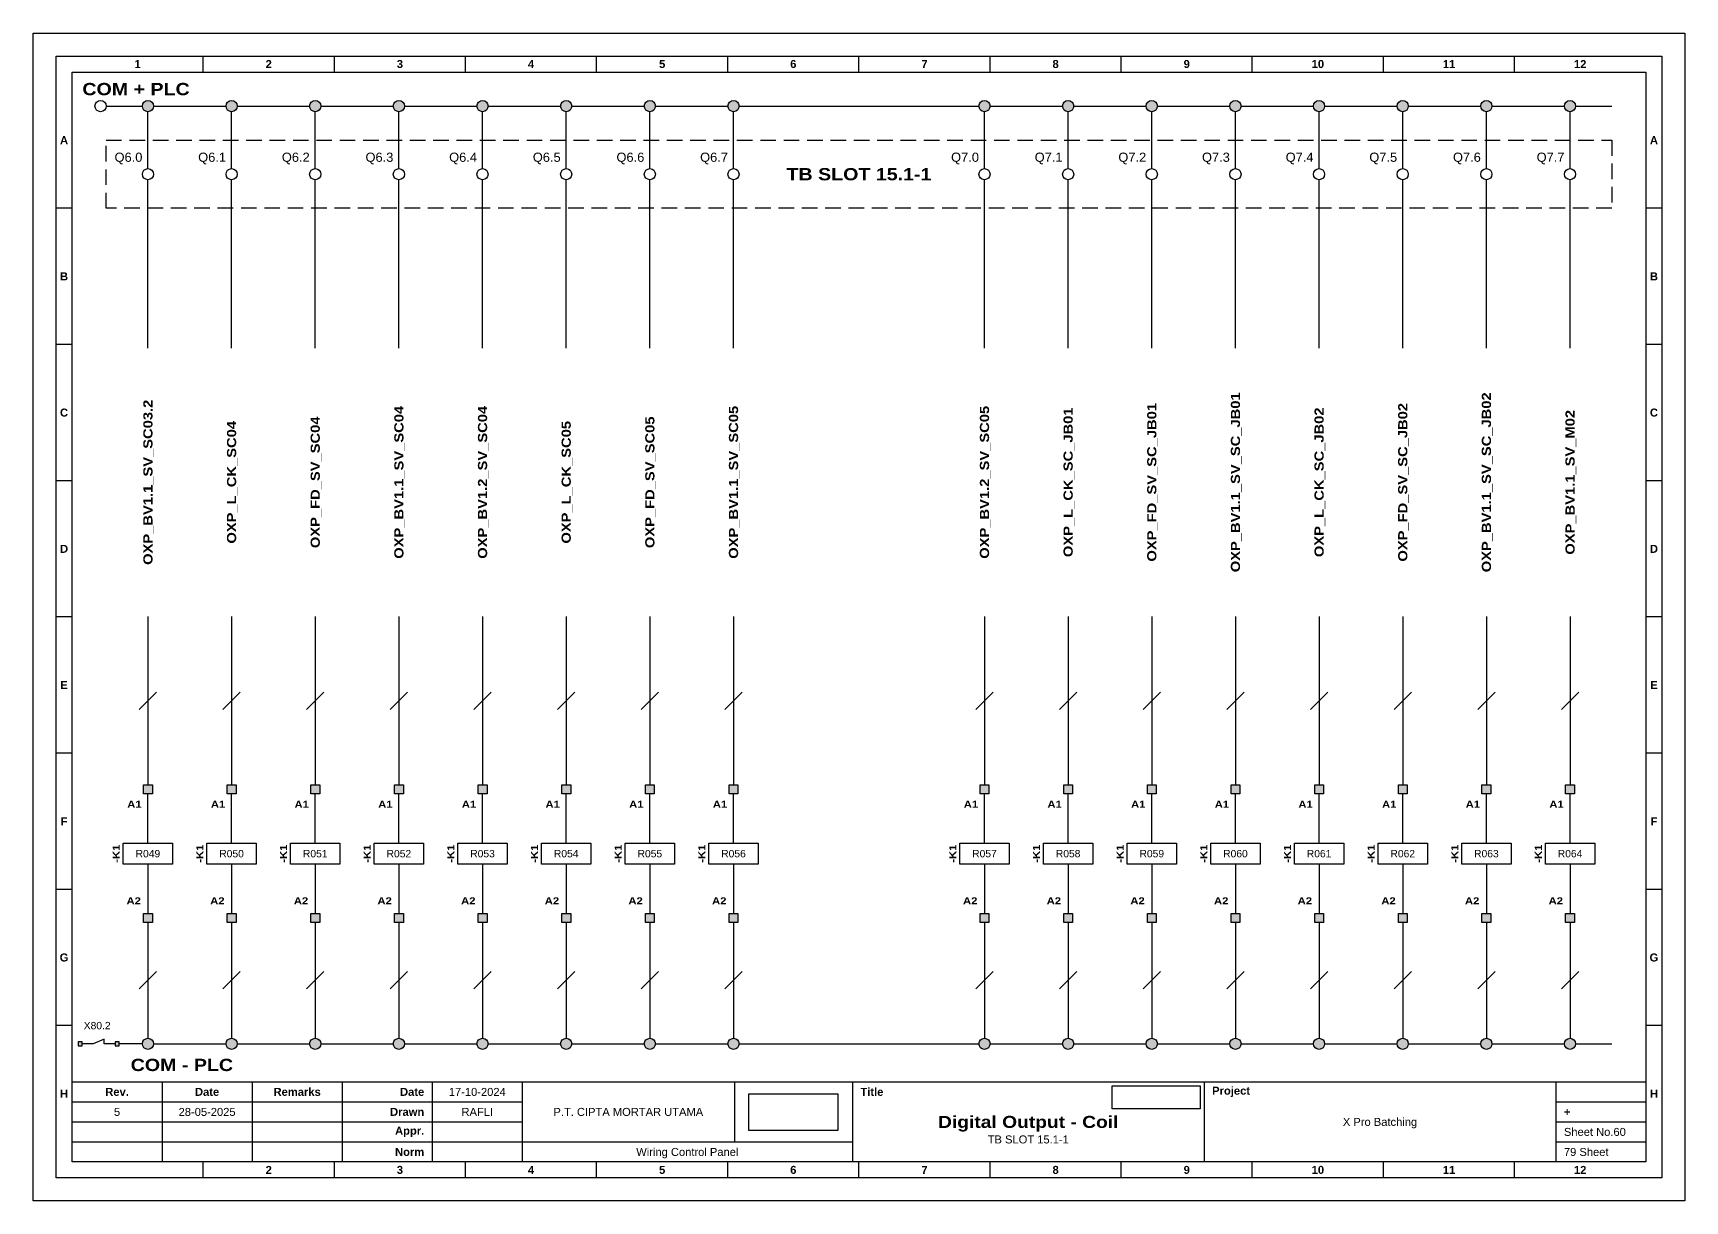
# Model space of a CAD drawing. Header units: millimetres. Extents: x 1018 to 2216, y 1079 to 1731.
# Drawn here: x 1017.6 to 1286.9, y 1310 to 1500.4 of the extents above; entities that cross this region are included whole.
import ezdxf
from ezdxf.enums import TextEntityAlignment as Align

# ---------------------------------------------------------------- set-up
doc = ezdxf.new("R2010")
doc.units = ezdxf.units.MM
doc.linetypes.add('HIDDEN', pattern=[9.525, 6.35, -3.175])
doc.styles.add('Bold', font='ariblk.ttf', dxfattribs={"height": 25.4})
doc.styles.get("Standard").update_dxf_attribs({"font": 'arial.ttf'})
picture_1 = doc.add_image_def('image1.png', size_in_pixel=(2048, 847))
picture_2 = doc.add_image_def('image2.png', size_in_pixel=(2092, 542))

# ---------------------------------------------------------------- blocks, each defined once
blk = doc.blocks.new('KOP MU PROJECT')
at = {"color": 6, "ltscale": 50}
for p, q in [((27.74, 184.05), (27.74, 186.66)), ((49.13, 184.05), (49.13, 186.66)), ((70.51, 184.05), (70.51, 186.66)), ((91.89, 184.05), (91.89, 186.66)), ((113.27, 184.05), (113.27, 186.66)), ((134.66, 184.05), (134.66, 186.66)), ((156.04, 184.05), (156.04, 186.66)), ((177.42, 184.05), (177.42, 186.66)), ((198.8, 184.05), (198.8, 186.66)), ((220.19, 184.05), (220.19, 186.66)), ((241.57, 184.05), (241.57, 186.66)), ((6.36, 161.84), (3.75, 161.84)), ((265.59, 161.84), (262.98, 161.84)), ((6.36, 139.63), (3.75, 139.63)), ((265.59, 139.63), (262.98, 139.63)), ((6.36, 117.42), (3.75, 117.42)), ((265.59, 117.42), (262.98, 117.42)), ((6.36, 95.22), (3.75, 95.22)), ((265.59, 95.22), (262.98, 95.22)), ((6.36, 73.01), (3.75, 73.01)), ((265.59, 73.01), (262.98, 73.01)), ((6.36, 50.8), (3.75, 50.8)), ((265.59, 50.8), (262.98, 50.8)), ((6.36, 28.59), (3.75, 28.59)), ((265.59, 28.59), (262.98, 28.59)), ((27.74, 3.75), (27.74, 6.36)), ((49.13, 3.75), (49.13, 6.36)), ((70.51, 3.75), (70.51, 6.36)), ((91.89, 3.75), (91.89, 6.36)), ((113.27, 3.75), (113.27, 6.36)), ((134.66, 3.75), (134.66, 6.36)), ((156.04, 3.75), (156.04, 6.36)), ((177.42, 3.75), (177.42, 6.36)), ((198.8, 3.75), (198.8, 6.36)), ((220.19, 3.75), (220.19, 6.36)), ((241.57, 3.75), (241.57, 6.36))]:
    blk.add_line(p, q, dxfattribs=at)
at = {"ltscale": 50}
for p, q in [((6.36, 19.41), (262.98, 19.41)), ((21.04, 19.41), (21.04, 6.36)), ((35.72, 19.41), (35.72, 6.36)), ((50.41, 19.41), (50.41, 6.36)), ((65.09, 19.41), (65.09, 6.36)), ((79.77, 19.41), (79.77, 6.36)), ((114.35, 19.41), (114.35, 9.62)), ((133.6, 19.41), (133.6, 6.36)), ((190.95, 19.41), (190.95, 6.36)), ((248.3, 19.41), (248.3, 6.36)), ((6.36, 16.15), (79.77, 16.15)), ((248.3, 16.15), (262.98, 16.15)), ((6.36, 12.89), (79.77, 12.89)), ((248.3, 12.89), (262.98, 12.89)), ((6.36, 9.62), (133.6, 9.62)), ((248.3, 9.62), (262.98, 9.62))]:
    blk.add_line(p, q, dxfattribs=at)
at = {"color": 1, "ltscale": 50}
blk.add_lwpolyline([(269.34, 0), (0, 0), (0, 190.41), (269.34, 190.41)], close=True, dxfattribs=at)
at = {"color": 6, "ltscale": 50}
for points in [[(265.59, 3.75), (3.75, 3.75), (3.75, 186.66), (265.59, 186.66)], [(262.98, 6.36), (6.36, 6.36), (6.36, 184.05), (262.98, 184.05)]]:
    blk.add_lwpolyline(points, close=True, dxfattribs=at)
at = {"ltscale": 50, "char_height": 1.305, "attachment_point": 4}
for s, width, heights, insert in [('\\pxqc;{\\fArial|b1|i0|c0|p34;1}', 21.3825, [2.51], (6.36, 185.36)), ('\\pxqc;{\\fArial|b1|i0|c0|p34;2}', 21.3825, [2.51], (27.74, 185.36)), ('\\pxqc;{\\fArial|b1|i0|c0|p34;3}', 21.3825, [2.51], (49.13, 185.36)), ('\\pxqc;{\\fArial|b1|i0|c0|p34;4}', 21.3825, [2.51], (70.51, 185.36)), ('\\pxqc;{\\fArial|b1|i0|c0|p34;5}', 21.3825, [2.51], (91.89, 185.36)), ('\\pxqc;{\\fArial|b1|i0|c0|p34;6}', 21.3825, [2.51], (113.27, 185.36)), ('\\pxqc;{\\fArial|b1|i0|c0|p34;7}', 21.3825, [2.51], (134.66, 185.36)), ('\\pxqc;{\\fArial|b1|i0|c0|p34;8}', 21.3825, [2.51], (156.04, 185.36)), ('\\pxqc;{\\fArial|b1|i0|c0|p34;9}', 21.3825, [2.51], (177.42, 185.36)), ('\\pxqc;{\\fArial|b1|i0|c0|p34;10}', 21.3825, [2.51], (198.8, 185.36)), ('\\pxqc;{\\fArial|b1|i0|c0|p34;11}', 21.3825, [2.51], (220.19, 185.36)), ('\\pxqc;{\\fArial|b1|i0|c0|p34;12}', 21.3825, [2.51], (241.57, 185.36)), ('\\pxqc;{\\fArial|b1|i0|c0|p34;A}', 2.61, [2.51], (3.75, 172.95)), ('\\pxqc;{\\fArial|b1|i0|c0|p34;A}', 2.61, [2.51], (262.98, 172.95)), ('\\pxqc;{\\fArial|b1|i0|c0|p34;B}', 2.61, [2.51], (3.75, 150.74)), ('\\pxqc;{\\fArial|b1|i0|c0|p34;B}', 2.61, [2.51], (262.98, 150.74)), ('\\pxqc;{\\fArial|b1|i0|c0|p34;C}', 2.61, [2.51], (3.75, 128.53)), ('\\pxqc;{\\fArial|b1|i0|c0|p34;C}', 2.61, [2.51], (262.98, 128.53)), ('\\pxqc;{\\fArial|b1|i0|c0|p34;D}', 2.61, [2.51], (3.75, 106.32)), ('\\pxqc;{\\fArial|b1|i0|c0|p34;D}', 2.61, [2.51], (262.98, 106.32)), ('\\pxqc;{\\fArial|b1|i0|c0|p34;E}', 2.61, [2.51], (3.75, 84.11)), ('\\pxqc;{\\fArial|b1|i0|c0|p34;E}', 2.61, [2.51], (262.98, 84.11)), ('\\pxqc;{\\fArial|b1|i0|c0|p34;F}', 2.61, [2.51], (3.75, 61.9)), ('\\pxqc;{\\fArial|b1|i0|c0|p34;F}', 2.61, [2.51], (262.98, 61.9)), ('\\pxqc;{\\fArial|b1|i0|c0|p34;G}', 2.61, [2.51], (3.75, 39.69)), ('\\pxqc;{\\fArial|b1|i0|c0|p34;G}', 2.61, [2.51], (262.98, 39.69)), ('\\pxqc;{\\fArial|b1|i0|c0|p34;H}', 2.61, [2.51], (3.75, 17.47)), ('\\pxqc;{\\fArial|b1|i0|c0|p34;Rev.}', 14.6811, [2.88], (6.36, 17.78)), ('\\pxqc;{\\fArial|b1|i0|c0|p34;Date}', 14.6811, [2.88], (21.04, 17.78)), ('\\pxqc;{\\fArial|b1|i0|c0|p34;Remarks}', 14.6811, [2.88], (35.72, 17.78)), ('\\pxqr;{\\fArial|b1|i0|c0|p34;Date}', 13.3761, [2.88], (50.41, 17.78)), ('\\pxql;{\\fArial|b1|i0|c0|p34;Title}', 50.2419, [2.88], (134.9, 17.78)), ('\\pxql;{\\fArial|b1|i0|c0|p34;Project}', 50.2419, [2.88], (192.25, 17.78)), ('\\pxqc;{\\fArial|b1|i0|c0|p34;H}', 2.61, [2.51], (262.98, 17.47)), ('\\pxqr;{\\fArial|b1|i0|c0|p34;Drawn}', 13.3761, [2.88], (50.41, 14.52)), ('\\pxql;{\\fArial|b1|i0|c0|p34;+}', 14.6811, [2.88], (249.61, 14.52)), ('\\pxqr;{\\fArial|b1|i0|c0|p34;Appr.}', 13.3761, [2.88], (50.41, 11.26)), ('\\pxqr;{\\fArial|b1|i0|c0|p34;Norm}', 13.3761, [2.88], (50.41, 7.99)), ('\\pxqc;{\\fArial|b1|i0|c0|p34;2}', 21.3825, [2.51], (27.74, 5.06)), ('\\pxqc;{\\fArial|b1|i0|c0|p34;3}', 21.3825, [2.51], (49.13, 5.06)), ('\\pxqc;{\\fArial|b1|i0|c0|p34;4}', 21.3825, [2.51], (70.51, 5.06)), ('\\pxqc;{\\fArial|b1|i0|c0|p34;5}', 21.3825, [2.51], (91.89, 5.06)), ('\\pxqc;{\\fArial|b1|i0|c0|p34;6}', 21.3825, [2.51], (113.27, 5.06)), ('\\pxqc;{\\fArial|b1|i0|c0|p34;7}', 21.3825, [2.51], (134.66, 5.06)), ('\\pxqc;{\\fArial|b1|i0|c0|p34;8}', 21.3825, [2.51], (156.04, 5.06)), ('\\pxqc;{\\fArial|b1|i0|c0|p34;9}', 21.3825, [2.51], (177.42, 5.06)), ('\\pxqc;{\\fArial|b1|i0|c0|p34;10}', 21.3825, [2.51], (198.8, 5.06)), ('\\pxqc;{\\fArial|b1|i0|c0|p34;11}', 21.3825, [2.51], (220.19, 5.06)), ('\\pxqc;{\\fArial|b1|i0|c0|p34;12}', 21.3825, [2.51], (241.57, 5.06))]:
    blk.add_mtext_dynamic_manual_height_columns(s, width=width, gutter_width=0.0326, heights=heights, dxfattribs=dict(at, insert=insert))
at = {"ltscale": 50}
for tag, p in [('DATECREATED', (72.43, 17.78)), ('REV', (13.7, 14.52)), ('REVDATE', (28.38, 14.52)), ('REMARKS', (43.06, 14.52)), ('DRAWN', (72.43, 14.52)), ('COMPANY', (97.06, 14.52)), ('PROJECT', (219.62, 12.89)), ('APPR', (72.43, 11.26)), ('NORM', (72.43, 7.99)), ('DRAWINGCATEGORY', (106.68, 7.99)), ('DESCRIPTION', (162.27, 10.03))]:
    blk.add_attdef(tag, text='', height=1.3, dxfattribs=at).set_placement(p, align=Align.MIDDLE_CENTER)
at = {"ltscale": 50, "style": 'Bold'}
blk.add_attdef('TITLE', text='', height=1.96, dxfattribs=at).set_placement((162.27, 12.89), align=Align.MIDDLE_CENTER)
at = {"ltscale": 50}
for tag, p in [('SHEETNUMBER', (249.61, 11.26)), ('TOTALSHEET', (249.61, 7.99))]:
    blk.add_attdef(tag, text='', height=1.3, dxfattribs=at).set_placement(p, align=Align.MIDDLE_LEFT)
image = blk.add_image(picture_1, insert=(116.72, 11.48), size_in_units=(14.5, 6), dxfattribs=at)
image.dxf.flags = 15
image = blk.add_image(picture_2, insert=(175.94, 15.04), size_in_units=(14.36, 3.72), dxfattribs=at)
image.dxf.flags = 15

msp = doc.modelspace()

# ---------------------------------------------------------------- hatches: boundary and pattern name
at = {"true_color": 0x105689}
h = msp.add_hatch(color=146, dxfattribs=at)
h.dxf.hatch_style = 1
h.paths.add_polyline_path([(1269.1, 1488.49, 1), (1267.28, 1488.49, 1)])
h.paths.add_polyline_path([(1253.64, 1488.49, 1), (1255.46, 1488.49, 1)])
h.paths.add_polyline_path([(1240, 1488.49, 1), (1241.82, 1488.49, 1)])
h.paths.add_polyline_path([(1228.18, 1488.49, 1), (1226.36, 1488.49, 1)])
h.paths.add_polyline_path([(1214.54, 1488.49, 1), (1212.72, 1488.49, 1)])
h.paths.add_polyline_path([(1200.9, 1488.49, 1), (1199.08, 1488.49, 1)])
h.paths.add_polyline_path([(1187.26, 1488.49, 1), (1185.44, 1488.49, 1)])
h.paths.add_polyline_path([(1173.62, 1488.49, 1), (1171.81, 1488.49, 1)])
h.paths.add_polyline_path([(1132.7, 1488.49, 1), (1130.89, 1488.49, 1)])
h.paths.add_polyline_path([(1119.06, 1488.49, 1), (1117.25, 1488.49, 1)])
h.paths.add_polyline_path([(1105.42, 1488.49, 1), (1103.61, 1488.49, 1)])
h.paths.add_polyline_path([(1091.78, 1488.49, 1), (1089.97, 1488.49, 1)])
h.paths.add_polyline_path([(1076.33, 1488.49, 1), (1078.14, 1488.49, 1)])
h.paths.add_polyline_path([(1064.5, 1488.49, 1), (1062.69, 1488.49, 1)])
h.paths.add_polyline_path([(1049.05, 1488.49, 1), (1050.86, 1488.49, 1)])
h.paths.add_polyline_path([(1037.22, 1488.49, 1), (1035.41, 1488.49, 1)])
h = msp.add_hatch(color=256)
h.dxf.hatch_style = 1
h.paths.add_polyline_path([(1037.04, 1376.39), (1037.04, 1377.84), (1035.59, 1377.84), (1035.59, 1376.39)])
h.paths.add_polyline_path([(1035.59, 1355.41), (1037.04, 1355.41), (1037.04, 1356.86), (1035.59, 1356.86)])
h = msp.add_hatch(color=256)
h.dxf.hatch_style = 1
h.paths.add_polyline_path([(1050.68, 1376.39), (1050.68, 1377.84), (1049.23, 1377.84), (1049.23, 1376.39)])
h.paths.add_polyline_path([(1049.23, 1355.41), (1050.68, 1355.41), (1050.68, 1356.86), (1049.23, 1356.86)])
h = msp.add_hatch(color=256)
h.dxf.hatch_style = 1
h.paths.add_polyline_path([(1064.32, 1376.39), (1064.32, 1377.84), (1062.87, 1377.84), (1062.87, 1376.39)])
h.paths.add_polyline_path([(1062.87, 1355.41), (1064.32, 1355.41), (1064.32, 1356.86), (1062.87, 1356.86)])
h = msp.add_hatch(color=256)
h.dxf.hatch_style = 1
h.paths.add_polyline_path([(1077.96, 1376.39), (1077.96, 1377.84), (1076.51, 1377.84), (1076.51, 1376.39)])
h.paths.add_polyline_path([(1076.51, 1355.41), (1077.96, 1355.41), (1077.96, 1356.86), (1076.51, 1356.86)])
h = msp.add_hatch(color=256)
h.dxf.hatch_style = 1
h.paths.add_polyline_path([(1091.6, 1376.39), (1091.6, 1377.84), (1090.15, 1377.84), (1090.15, 1376.39)])
h.paths.add_polyline_path([(1090.15, 1355.41), (1091.6, 1355.41), (1091.6, 1356.86), (1090.15, 1356.86)])
h = msp.add_hatch(color=256)
h.dxf.hatch_style = 1
h.paths.add_polyline_path([(1105.24, 1376.39), (1105.24, 1377.84), (1103.79, 1377.84), (1103.79, 1376.39)])
h.paths.add_polyline_path([(1103.79, 1355.41), (1105.24, 1355.41), (1105.24, 1356.86), (1103.79, 1356.86)])
h = msp.add_hatch(color=256)
h.dxf.hatch_style = 1
h.paths.add_polyline_path([(1118.88, 1376.39), (1118.88, 1377.84), (1117.43, 1377.84), (1117.43, 1376.39)])
h.paths.add_polyline_path([(1117.43, 1355.41), (1118.88, 1355.41), (1118.88, 1356.86), (1117.43, 1356.86)])
h = msp.add_hatch(color=256)
h.dxf.hatch_style = 1
h.paths.add_polyline_path([(1132.52, 1376.39), (1132.52, 1377.84), (1131.07, 1377.84), (1131.07, 1376.39)])
h.paths.add_polyline_path([(1131.07, 1355.41), (1132.52, 1355.41), (1132.52, 1356.86), (1131.07, 1356.86)])
h = msp.add_hatch(color=256)
h.dxf.hatch_style = 1
h.paths.add_polyline_path([(1173.44, 1376.39), (1173.44, 1377.84), (1171.99, 1377.84), (1171.99, 1376.39)])
h.paths.add_polyline_path([(1171.99, 1355.41), (1173.44, 1355.41), (1173.44, 1356.86), (1171.99, 1356.86)])
h = msp.add_hatch(color=256)
h.dxf.hatch_style = 1
h.paths.add_polyline_path([(1187.08, 1376.39), (1187.08, 1377.84), (1185.63, 1377.84), (1185.63, 1376.39)])
h.paths.add_polyline_path([(1185.63, 1355.41), (1187.08, 1355.41), (1187.08, 1356.86), (1185.63, 1356.86)])
h = msp.add_hatch(color=256)
h.dxf.hatch_style = 1
h.paths.add_polyline_path([(1200.72, 1376.39), (1200.72, 1377.84), (1199.27, 1377.84), (1199.27, 1376.39)])
h.paths.add_polyline_path([(1199.27, 1355.41), (1200.72, 1355.41), (1200.72, 1356.86), (1199.27, 1356.86)])
h = msp.add_hatch(color=256)
h.dxf.hatch_style = 1
h.paths.add_polyline_path([(1214.36, 1376.39), (1214.36, 1377.84), (1212.91, 1377.84), (1212.91, 1376.39)])
h.paths.add_polyline_path([(1212.91, 1355.41), (1214.36, 1355.41), (1214.36, 1356.86), (1212.91, 1356.86)])
h = msp.add_hatch(color=256)
h.dxf.hatch_style = 1
h.paths.add_polyline_path([(1228, 1376.39), (1228, 1377.84), (1226.55, 1377.84), (1226.55, 1376.39)])
h.paths.add_polyline_path([(1226.55, 1355.41), (1228, 1355.41), (1228, 1356.86), (1226.55, 1356.86)])
h = msp.add_hatch(color=256)
h.dxf.hatch_style = 1
h.paths.add_polyline_path([(1241.64, 1376.39), (1241.64, 1377.84), (1240.19, 1377.84), (1240.19, 1376.39)])
h.paths.add_polyline_path([(1240.19, 1355.41), (1241.64, 1355.41), (1241.64, 1356.86), (1240.19, 1356.86)])
h = msp.add_hatch(color=256)
h.dxf.hatch_style = 1
h.paths.add_polyline_path([(1255.28, 1376.39), (1255.28, 1377.84), (1253.82, 1377.84), (1253.82, 1376.39)])
h.paths.add_polyline_path([(1253.82, 1355.41), (1255.28, 1355.41), (1255.28, 1356.86), (1253.82, 1356.86)])
h = msp.add_hatch(color=256)
h.dxf.hatch_style = 1
h.paths.add_polyline_path([(1268.92, 1376.39), (1268.92, 1377.84), (1267.46, 1377.84), (1267.46, 1376.39)])
h.paths.add_polyline_path([(1267.46, 1355.41), (1268.92, 1355.41), (1268.92, 1356.86), (1267.46, 1356.86)])
h = msp.add_hatch(color=146, dxfattribs=at)
h.dxf.hatch_style = 1
h.paths.add_polyline_path([(1269.1, 1335.61, 1), (1267.28, 1335.61, 1)])
h.paths.add_polyline_path([(1253.64, 1335.61, 1), (1255.46, 1335.61, 1)])
h.paths.add_polyline_path([(1240, 1335.61, 1), (1241.82, 1335.61, 1)])
h.paths.add_polyline_path([(1228.18, 1335.61, 1), (1226.36, 1335.61, 1)])
h.paths.add_polyline_path([(1214.54, 1335.61, 1), (1212.72, 1335.61, 1)])
h.paths.add_polyline_path([(1200.9, 1335.61, 1), (1199.08, 1335.61, 1)])
h.paths.add_polyline_path([(1187.26, 1335.61, 1), (1185.44, 1335.61, 1)])
h.paths.add_polyline_path([(1173.62, 1335.61, 1), (1171.81, 1335.61, 1)])
h.paths.add_polyline_path([(1132.7, 1335.61, 1), (1130.89, 1335.61, 1)])
h.paths.add_polyline_path([(1119.06, 1335.61, 1), (1117.25, 1335.61, 1)])
h.paths.add_polyline_path([(1105.42, 1335.61, 1), (1103.61, 1335.61, 1)])
h.paths.add_polyline_path([(1091.78, 1335.61, 1), (1089.97, 1335.61, 1)])
h.paths.add_polyline_path([(1076.33, 1335.61, 1), (1078.14, 1335.61, 1)])
h.paths.add_polyline_path([(1064.5, 1335.61, 1), (1062.69, 1335.61, 1)])
h.paths.add_polyline_path([(1049.05, 1335.61, 1), (1050.86, 1335.61, 1)])
h.paths.add_polyline_path([(1037.22, 1335.61, 1), (1035.41, 1335.61, 1)])
h = msp.add_hatch(color=256)
h.dxf.hatch_style = 1
h.paths.add_polyline_path([(1031.61, 1335.93), (1030.97, 1335.93), (1030.97, 1335.29), (1031.61, 1335.29)])
h.paths.add_polyline_path([(1024.94, 1335.93), (1024.94, 1335.29), (1025.58, 1335.29), (1025.58, 1335.93)])

# ---------------------------------------------------------------- linework, layer by layer
at = {"color": 146, "true_color": 0x105689}
for p, q in [((1029.49, 1488.49), (1035.41, 1488.49)), ((1036.31, 1478.29), (1036.31, 1487.58)), ((1037.22, 1488.49), (1049.05, 1488.49)), ((1049.95, 1478.29), (1049.95, 1487.58)), ((1050.86, 1488.49), (1062.69, 1488.49)), ((1063.59, 1478.29), (1063.59, 1487.58)), ((1064.5, 1488.49), (1076.33, 1488.49)), ((1077.23, 1478.29), (1077.23, 1487.58)), ((1078.14, 1488.49), (1089.97, 1488.49)), ((1090.87, 1478.29), (1090.87, 1487.58)), ((1091.78, 1488.49), (1103.61, 1488.49)), ((1104.51, 1478.29), (1104.51, 1487.58)), ((1105.42, 1488.49), (1117.25, 1488.49)), ((1118.15, 1478.29), (1118.15, 1487.58)), ((1119.06, 1488.49), (1130.89, 1488.49)), ((1131.79, 1478.29), (1131.79, 1487.58)), ((1132.7, 1488.49), (1171.81, 1488.49)), ((1172.71, 1478.29), (1172.71, 1487.58)), ((1173.62, 1488.49), (1185.44, 1488.49)), ((1186.35, 1478.29), (1186.35, 1487.58)), ((1187.26, 1488.49), (1199.08, 1488.49)), ((1199.99, 1478.29), (1199.99, 1487.58)), ((1200.9, 1488.49), (1212.72, 1488.49)), ((1213.63, 1478.29), (1213.63, 1487.58)), ((1214.54, 1488.49), (1226.36, 1488.49)), ((1227.27, 1478.29), (1227.27, 1487.58)), ((1228.18, 1488.49), (1240, 1488.49)), ((1240.91, 1478.29), (1240.91, 1487.58)), ((1241.82, 1488.49), (1253.64, 1488.49)), ((1254.55, 1478.29), (1254.55, 1487.58)), ((1255.46, 1488.49), (1267.28, 1488.49)), ((1268.19, 1478.29), (1268.19, 1487.58)), ((1269.1, 1488.49), (1275.01, 1488.49)), ((1036.31, 1449.04), (1036.31, 1476.48)), ((1049.95, 1449.04), (1049.95, 1476.48)), ((1063.59, 1449.04), (1063.59, 1476.48)), ((1077.23, 1449.04), (1077.23, 1476.48)), ((1090.87, 1449.04), (1090.87, 1476.48)), ((1104.51, 1449.04), (1104.51, 1476.48)), ((1118.15, 1449.04), (1118.15, 1476.48)), ((1131.79, 1449.04), (1131.79, 1476.48)), ((1172.71, 1449.04), (1172.71, 1476.48)), ((1186.35, 1449.04), (1186.35, 1476.48)), ((1199.99, 1449.04), (1199.99, 1476.48)), ((1213.63, 1449.04), (1213.63, 1476.48)), ((1227.27, 1449.04), (1227.27, 1476.48)), ((1240.91, 1449.04), (1240.91, 1476.48)), ((1254.55, 1449.04), (1254.55, 1476.48)), ((1268.19, 1449.04), (1268.19, 1476.48)), ((1036.31, 1405.27), (1036.31, 1377.84)), ((1049.95, 1405.27), (1049.95, 1377.84)), ((1063.59, 1405.27), (1063.59, 1377.84)), ((1077.23, 1405.27), (1077.23, 1377.84)), ((1090.87, 1405.27), (1090.87, 1377.84)), ((1104.51, 1405.27), (1104.51, 1377.84)), ((1118.15, 1405.27), (1118.15, 1377.84)), ((1131.79, 1405.27), (1131.79, 1377.84)), ((1172.71, 1405.27), (1172.71, 1377.84)), ((1186.35, 1405.27), (1186.35, 1377.84)), ((1199.99, 1405.27), (1199.99, 1377.84)), ((1213.63, 1405.27), (1213.63, 1377.84)), ((1227.27, 1405.27), (1227.27, 1377.84)), ((1240.91, 1405.27), (1240.91, 1377.84)), ((1254.55, 1405.27), (1254.55, 1377.84)), ((1268.19, 1405.27), (1268.19, 1377.84)), ((1034.9, 1390.14), (1037.73, 1392.97)), ((1048.54, 1390.14), (1051.37, 1392.97)), ((1062.18, 1390.14), (1065.01, 1392.97)), ((1075.82, 1390.14), (1078.65, 1392.97)), ((1089.46, 1390.14), (1092.29, 1392.97)), ((1103.1, 1390.14), (1105.93, 1392.97)), ((1116.74, 1390.14), (1119.57, 1392.97)), ((1130.38, 1390.14), (1133.21, 1392.97)), ((1171.3, 1390.14), (1174.13, 1392.97)), ((1184.94, 1390.14), (1187.77, 1392.97)), ((1198.58, 1390.14), (1201.41, 1392.97)), ((1212.22, 1390.14), (1215.05, 1392.97)), ((1225.86, 1390.14), (1228.68, 1392.97)), ((1239.5, 1390.14), (1242.32, 1392.97)), ((1253.14, 1390.14), (1255.96, 1392.97)), ((1266.78, 1390.14), (1269.6, 1392.97)), ((1036.31, 1355.41), (1036.31, 1336.51)), ((1049.95, 1355.41), (1049.95, 1336.51)), ((1063.59, 1355.41), (1063.59, 1336.51)), ((1077.23, 1355.41), (1077.23, 1336.51)), ((1090.87, 1355.41), (1090.87, 1336.51)), ((1104.51, 1355.41), (1104.51, 1336.51)), ((1118.15, 1355.41), (1118.15, 1336.51)), ((1131.79, 1355.41), (1131.79, 1336.51)), ((1172.71, 1355.41), (1172.71, 1336.51)), ((1186.35, 1355.41), (1186.35, 1336.51)), ((1199.99, 1355.41), (1199.99, 1336.51)), ((1213.63, 1355.41), (1213.63, 1336.51)), ((1227.27, 1355.41), (1227.27, 1336.51)), ((1240.91, 1355.41), (1240.91, 1336.51)), ((1254.55, 1355.41), (1254.55, 1336.51)), ((1268.19, 1355.41), (1268.19, 1336.51)), ((1034.9, 1344.55), (1037.73, 1347.38)), ((1048.54, 1344.55), (1051.37, 1347.38)), ((1062.18, 1344.55), (1065.01, 1347.38)), ((1075.82, 1344.55), (1078.65, 1347.38)), ((1089.46, 1344.55), (1092.29, 1347.38)), ((1103.1, 1344.55), (1105.93, 1347.38)), ((1116.74, 1344.55), (1119.57, 1347.38)), ((1130.38, 1344.55), (1133.21, 1347.38)), ((1171.3, 1344.55), (1174.13, 1347.38)), ((1184.94, 1344.55), (1187.77, 1347.38)), ((1198.58, 1344.55), (1201.41, 1347.38)), ((1212.22, 1344.55), (1215.05, 1347.38)), ((1225.86, 1344.55), (1228.68, 1347.38)), ((1239.5, 1344.55), (1242.32, 1347.38)), ((1253.14, 1344.55), (1255.96, 1347.38)), ((1266.78, 1344.55), (1269.6, 1347.38)), ((1035.41, 1335.61), (1031.61, 1335.61)), ((1037.22, 1335.61), (1049.05, 1335.61)), ((1050.86, 1335.61), (1062.69, 1335.61)), ((1064.5, 1335.61), (1076.33, 1335.61)), ((1078.14, 1335.61), (1089.97, 1335.61)), ((1091.78, 1335.61), (1103.61, 1335.61)), ((1105.42, 1335.61), (1117.25, 1335.61)), ((1119.06, 1335.61), (1130.89, 1335.61)), ((1132.7, 1335.61), (1171.81, 1335.61)), ((1173.62, 1335.61), (1185.44, 1335.61)), ((1187.26, 1335.61), (1199.08, 1335.61)), ((1200.9, 1335.61), (1212.72, 1335.61)), ((1214.54, 1335.61), (1226.36, 1335.61)), ((1228.18, 1335.61), (1240, 1335.61)), ((1241.82, 1335.61), (1253.64, 1335.61)), ((1255.46, 1335.61), (1267.28, 1335.61)), ((1269.1, 1335.61), (1275.01, 1335.61))]:
    msp.add_line(p, q, dxfattribs=at)
at = {"ltscale": 50}
for p, q in [((1036.31, 1368.35), (1036.31, 1376.39)), ((1049.95, 1368.35), (1049.95, 1376.39)), ((1063.59, 1368.35), (1063.59, 1376.39)), ((1077.23, 1368.35), (1077.23, 1376.39)), ((1090.87, 1368.35), (1090.87, 1376.39)), ((1104.51, 1368.35), (1104.51, 1376.39)), ((1118.15, 1368.35), (1118.15, 1376.39)), ((1131.79, 1368.35), (1131.79, 1376.39)), ((1172.71, 1368.35), (1172.71, 1376.39)), ((1186.35, 1368.35), (1186.35, 1376.39)), ((1199.99, 1368.35), (1199.99, 1376.39)), ((1213.63, 1368.35), (1213.63, 1376.39)), ((1227.27, 1368.35), (1227.27, 1376.39)), ((1240.91, 1368.35), (1240.91, 1376.39)), ((1254.55, 1368.35), (1254.55, 1376.39)), ((1268.19, 1368.35), (1268.19, 1376.39)), ((1036.31, 1364.9), (1036.31, 1356.86)), ((1049.95, 1364.9), (1049.95, 1356.86)), ((1063.59, 1364.9), (1063.59, 1356.86)), ((1077.23, 1364.9), (1077.23, 1356.86)), ((1090.87, 1364.9), (1090.87, 1356.86)), ((1104.51, 1364.9), (1104.51, 1356.86)), ((1118.15, 1364.9), (1118.15, 1356.86)), ((1131.79, 1364.9), (1131.79, 1356.86)), ((1172.71, 1364.9), (1172.71, 1356.86)), ((1186.35, 1364.9), (1186.35, 1356.86)), ((1199.99, 1364.9), (1199.99, 1356.86)), ((1213.63, 1364.9), (1213.63, 1356.86)), ((1227.27, 1364.9), (1227.27, 1356.86)), ((1240.91, 1364.9), (1240.91, 1356.86)), ((1254.55, 1364.9), (1254.55, 1356.86)), ((1268.19, 1364.9), (1268.19, 1356.86)), ((1029.17, 1336.35), (1027.38, 1335.61)), ((1027.38, 1335.61), (1025.58, 1335.61)), ((1030.97, 1335.61), (1029.17, 1335.61))]:
    msp.add_line(p, q, dxfattribs=at)
msp.add_line((1029.17, 1335.61), (1029.17, 1336.35))
at = {"linetype": 'HIDDEN', "ltscale": 0.4}
msp.add_lwpolyline([(1029.49, 1482.94), (1275.01, 1482.94), (1275.01, 1471.83), (1029.49, 1471.83)], close=True, dxfattribs=at)
for points in [[(1035.59, 1377.84), (1037.04, 1377.84), (1037.04, 1376.39), (1035.59, 1376.39)], [(1049.23, 1377.84), (1050.68, 1377.84), (1050.68, 1376.39), (1049.23, 1376.39)], [(1062.87, 1377.84), (1064.32, 1377.84), (1064.32, 1376.39), (1062.87, 1376.39)], [(1076.51, 1377.84), (1077.96, 1377.84), (1077.96, 1376.39), (1076.51, 1376.39)], [(1090.15, 1377.84), (1091.6, 1377.84), (1091.6, 1376.39), (1090.15, 1376.39)], [(1103.79, 1377.84), (1105.24, 1377.84), (1105.24, 1376.39), (1103.79, 1376.39)], [(1117.43, 1377.84), (1118.88, 1377.84), (1118.88, 1376.39), (1117.43, 1376.39)], [(1131.07, 1377.84), (1132.52, 1377.84), (1132.52, 1376.39), (1131.07, 1376.39)], [(1171.99, 1377.84), (1173.44, 1377.84), (1173.44, 1376.39), (1171.99, 1376.39)], [(1185.63, 1377.84), (1187.08, 1377.84), (1187.08, 1376.39), (1185.63, 1376.39)], [(1199.27, 1377.84), (1200.72, 1377.84), (1200.72, 1376.39), (1199.27, 1376.39)], [(1212.91, 1377.84), (1214.36, 1377.84), (1214.36, 1376.39), (1212.91, 1376.39)], [(1226.55, 1377.84), (1228, 1377.84), (1228, 1376.39), (1226.55, 1376.39)], [(1240.19, 1377.84), (1241.64, 1377.84), (1241.64, 1376.39), (1240.19, 1376.39)], [(1253.82, 1377.84), (1255.28, 1377.84), (1255.28, 1376.39), (1253.82, 1376.39)], [(1267.46, 1377.84), (1268.92, 1377.84), (1268.92, 1376.39), (1267.46, 1376.39)], [(1035.59, 1356.86), (1037.04, 1356.86), (1037.04, 1355.41), (1035.59, 1355.41)], [(1049.23, 1356.86), (1050.68, 1356.86), (1050.68, 1355.41), (1049.23, 1355.41)], [(1062.87, 1356.86), (1064.32, 1356.86), (1064.32, 1355.41), (1062.87, 1355.41)], [(1076.51, 1356.86), (1077.96, 1356.86), (1077.96, 1355.41), (1076.51, 1355.41)], [(1090.15, 1356.86), (1091.6, 1356.86), (1091.6, 1355.41), (1090.15, 1355.41)], [(1103.79, 1356.86), (1105.24, 1356.86), (1105.24, 1355.41), (1103.79, 1355.41)], [(1117.43, 1356.86), (1118.88, 1356.86), (1118.88, 1355.41), (1117.43, 1355.41)], [(1131.07, 1356.86), (1132.52, 1356.86), (1132.52, 1355.41), (1131.07, 1355.41)], [(1171.99, 1356.86), (1173.44, 1356.86), (1173.44, 1355.41), (1171.99, 1355.41)], [(1185.63, 1356.86), (1187.08, 1356.86), (1187.08, 1355.41), (1185.63, 1355.41)], [(1199.27, 1356.86), (1200.72, 1356.86), (1200.72, 1355.41), (1199.27, 1355.41)], [(1212.91, 1356.86), (1214.36, 1356.86), (1214.36, 1355.41), (1212.91, 1355.41)], [(1226.55, 1356.86), (1228, 1356.86), (1228, 1355.41), (1226.55, 1355.41)], [(1240.19, 1356.86), (1241.64, 1356.86), (1241.64, 1355.41), (1240.19, 1355.41)], [(1253.82, 1356.86), (1255.28, 1356.86), (1255.28, 1355.41), (1253.82, 1355.41)], [(1267.46, 1356.86), (1268.92, 1356.86), (1268.92, 1355.41), (1267.46, 1355.41)]]:
    msp.add_lwpolyline(points, close=True)
at = {"ltscale": 50}
for points in [[(1032.29, 1368.35), (1040.33, 1368.35), (1040.33, 1364.9), (1032.29, 1364.9)], [(1045.93, 1368.35), (1053.97, 1368.35), (1053.97, 1364.9), (1045.93, 1364.9)], [(1059.57, 1368.35), (1067.61, 1368.35), (1067.61, 1364.9), (1059.57, 1364.9)], [(1073.21, 1368.35), (1081.25, 1368.35), (1081.25, 1364.9), (1073.21, 1364.9)], [(1086.85, 1368.35), (1094.89, 1368.35), (1094.89, 1364.9), (1086.85, 1364.9)], [(1100.49, 1368.35), (1108.53, 1368.35), (1108.53, 1364.9), (1100.49, 1364.9)], [(1114.13, 1368.35), (1122.17, 1368.35), (1122.17, 1364.9), (1114.13, 1364.9)], [(1127.77, 1368.35), (1135.81, 1368.35), (1135.81, 1364.9), (1127.77, 1364.9)], [(1168.69, 1368.35), (1176.73, 1368.35), (1176.73, 1364.9), (1168.69, 1364.9)], [(1182.33, 1368.35), (1190.37, 1368.35), (1190.37, 1364.9), (1182.33, 1364.9)], [(1195.97, 1368.35), (1204.01, 1368.35), (1204.01, 1364.9), (1195.97, 1364.9)], [(1209.61, 1368.35), (1217.65, 1368.35), (1217.65, 1364.9), (1209.61, 1364.9)], [(1223.25, 1368.35), (1231.29, 1368.35), (1231.29, 1364.9), (1223.25, 1364.9)], [(1236.89, 1368.35), (1244.93, 1368.35), (1244.93, 1364.9), (1236.89, 1364.9)], [(1250.53, 1368.35), (1258.57, 1368.35), (1258.57, 1364.9), (1250.53, 1364.9)], [(1264.17, 1368.35), (1272.21, 1368.35), (1272.21, 1364.9), (1264.17, 1364.9)]]:
    msp.add_lwpolyline(points, close=True, dxfattribs=at)
at = {"ltscale": 500}
for points in [[(1024.94, 1335.93), (1024.94, 1335.29), (1025.58, 1335.29), (1025.58, 1335.93)], [(1030.97, 1335.93), (1030.97, 1335.29), (1031.61, 1335.29), (1031.61, 1335.93)]]:
    msp.add_lwpolyline(points, close=True, dxfattribs=at)
at = {"color": 146, "ltscale": 500, "true_color": 0x105689}
for centre in [(1028.59, 1488.49), (1036.31, 1488.49), (1049.95, 1488.49), (1063.59, 1488.49), (1077.23, 1488.49), (1090.87, 1488.49), (1104.51, 1488.49), (1118.15, 1488.49), (1131.79, 1488.49), (1172.71, 1488.49), (1186.35, 1488.49), (1199.99, 1488.49), (1213.63, 1488.49), (1227.27, 1488.49), (1240.91, 1488.49), (1254.55, 1488.49), (1268.19, 1488.49), (1036.31, 1477.39), (1049.95, 1477.39), (1063.59, 1477.39), (1077.23, 1477.39), (1090.87, 1477.39), (1104.51, 1477.39), (1118.15, 1477.39), (1131.79, 1477.39), (1172.71, 1477.39), (1186.35, 1477.39), (1199.99, 1477.39), (1213.63, 1477.39), (1227.27, 1477.39), (1240.91, 1477.39), (1254.55, 1477.39), (1268.19, 1477.39), (1036.31, 1335.61), (1049.95, 1335.61), (1063.59, 1335.61), (1077.23, 1335.61), (1090.87, 1335.61), (1104.51, 1335.61), (1118.15, 1335.61), (1131.79, 1335.61), (1172.71, 1335.61), (1186.35, 1335.61), (1199.99, 1335.61), (1213.63, 1335.61), (1227.27, 1335.61), (1240.91, 1335.61), (1254.55, 1335.61), (1268.19, 1335.61)]:
    msp.add_circle(centre, 0.907, dxfattribs=at)

# ---------------------------------------------------------------- block references
msp.add_blockref('KOP MU PROJECT', (1017.58, 1309.99)).add_auto_attribs({'DESCRIPTION': 'TB SLOT 15.1-1', 'TITLE': 'Digital Output - Coil', 'PROJECT': 'X Pro Batching', 'COMPANY': 'P.T. CIPTA MORTAR UTAMA', 'DRAWINGCATEGORY': 'Wiring Control Panel', 'DRAWN': 'RAFLI', 'DATECREATED': '17-10-2024', 'REVDATE': '28-05-2025', 'REV': '5', 'SHEETNUMBER': 'Sheet No.60', 'TOTALSHEET': '79 Sheet'})

# ---------------------------------------------------------------- texts
at = {"ltscale": 500, "style": 'Bold'}
for s, p in [('COM + PLC', (1025.62, 1491.27)), ('COM - PLC', (1033.5, 1332.17))]:
    msp.add_text(s, height=2, dxfattribs=at).set_placement(p, align=Align.MIDDLE_LEFT)
at = {"ltscale": 500}
for s, p in [('Q6.0', (1035.41, 1480.16)), ('Q6.1', (1049.05, 1480.16)), ('Q6.2', (1062.69, 1480.16)), ('Q6.3', (1076.33, 1480.16)), ('Q6.4', (1089.97, 1480.16)), ('Q6.5', (1103.61, 1480.16)), ('Q6.6', (1117.25, 1480.16)), ('Q6.7', (1130.89, 1480.16)), ('Q7.0', (1171.81, 1480.16)), ('Q7.1', (1185.44, 1480.16)), ('Q7.2', (1199.08, 1480.16)), ('Q7.3', (1212.72, 1480.16)), ('Q7.4', (1226.36, 1480.16)), ('Q7.5', (1240, 1480.16)), ('Q7.6', (1253.64, 1480.16)), ('Q7.7', (1267.28, 1480.16))]:
    msp.add_text(s, height=1.5, dxfattribs=at).set_placement(p, align=Align.MIDDLE_RIGHT)
at = {"ltscale": 500, "style": 'Bold'}
msp.add_text('TB SLOT 15.1-1', height=2, dxfattribs=at).set_placement((1152.25, 1477.39), align=Align.MIDDLE_CENTER)
for s, height, p in [('OXP_BV1.1_SV_SC_JB01', 1.5, (1213.63, 1427.16)), ('OXP_BV1.1_SV_SC_JB02', 1.5, (1254.55, 1427.16)), ('OXP_BV1.1_SV_SC03.2', 1.5, (1036.31, 1427.16)), ('OXP_BV1.1_SV_SC04', 1.5, (1077.23, 1427.16)), ('OXP_BV1.2_SV_SC04', 1.5, (1090.87, 1427.16)), ('OXP_BV1.1_SV_SC05', 1.5, (1131.79, 1427.16)), ('OXP_BV1.2_SV_SC05', 1.5, (1172.71, 1427.16)), ('OXP_L_CK_SC_JB01', 1.5, (1186.35, 1427.16)), ('OXP_FD_SV_SC_JB01', 1.5, (1199.99, 1427.16)), ('OXP_L_CK_SC_JB02', 1.5, (1227.27, 1427.16)), ('OXP_FD_SV_SC_JB02', 1.5, (1240.91, 1427.16)), ('OXP_BV1.1_SV_M02', 1.5, (1268.19, 1427.16)), ('OXP_L_CK_SC04', 1.5, (1049.95, 1427.16)), ('OXP_FD_SV_SC04', 1.5, (1063.59, 1427.16)), ('OXP_L_CK_SC05', 1.5, (1104.51, 1427.16)), ('OXP_FD_SV_SC05', 1.5, (1118.15, 1427.16)), ('-K1', 1.149, (1031.15, 1366.62)), ('-K1', 1.149, (1044.78, 1366.62)), ('-K1', 1.149, (1058.42, 1366.62)), ('-K1', 1.149, (1072.06, 1366.62)), ('-K1', 1.149, (1085.7, 1366.62)), ('-K1', 1.149, (1099.34, 1366.62)), ('-K1', 1.149, (1112.98, 1366.62)), ('-K1', 1.149, (1126.62, 1366.62)), ('-K1', 1.149, (1167.54, 1366.62)), ('-K1', 1.149, (1181.18, 1366.62)), ('-K1', 1.149, (1194.82, 1366.62)), ('-K1', 1.149, (1208.46, 1366.62)), ('-K1', 1.149, (1222.1, 1366.62)), ('-K1', 1.149, (1235.74, 1366.62)), ('-K1', 1.149, (1249.38, 1366.62)), ('-K1', 1.149, (1263.02, 1366.62))]:
    msp.add_text(s, height=height, rotation=90, dxfattribs=at).set_placement(p, align=Align.MIDDLE_CENTER)
for p in [(1035.28, 1375.24), (1048.92, 1375.24), (1062.56, 1375.24), (1076.2, 1375.24), (1089.84, 1375.24), (1103.48, 1375.24), (1117.12, 1375.24), (1130.76, 1375.24), (1171.68, 1375.24), (1185.32, 1375.24), (1198.96, 1375.24), (1212.6, 1375.24), (1226.24, 1375.24), (1239.88, 1375.24), (1253.52, 1375.24), (1267.16, 1375.24)]:
    msp.add_text('A1', height=1.149, dxfattribs=at).set_placement(p, align=Align.TOP_RIGHT)
at = {"ltscale": 500}
for s, p in [('R049', (1036.31, 1366.62)), ('R050', (1049.95, 1366.62)), ('R051', (1063.59, 1366.62)), ('R052', (1077.23, 1366.62)), ('R053', (1090.87, 1366.62)), ('R054', (1104.51, 1366.62)), ('R055', (1118.15, 1366.62)), ('R056', (1131.79, 1366.62)), ('R057', (1172.71, 1366.62)), ('R058', (1186.35, 1366.62)), ('R059', (1199.99, 1366.62)), ('R060', (1213.63, 1366.62)), ('R061', (1227.27, 1366.62)), ('R062', (1240.91, 1366.62)), ('R063', (1254.55, 1366.62)), ('R064', (1268.19, 1366.62))]:
    msp.add_text(s, height=1.2, dxfattribs=at).set_placement(p, align=Align.MIDDLE_CENTER)
at = {"ltscale": 500, "style": 'Bold'}
for p in [(1035.17, 1358.01), (1048.81, 1358.01), (1062.45, 1358.01), (1076.08, 1358.01), (1089.72, 1358.01), (1103.36, 1358.01), (1117, 1358.01), (1130.64, 1358.01), (1171.56, 1358.01), (1185.2, 1358.01), (1198.84, 1358.01), (1212.48, 1358.01), (1226.12, 1358.01), (1239.76, 1358.01), (1253.4, 1358.01), (1267.04, 1358.01)]:
    msp.add_text('A2', height=1.149, dxfattribs=at).set_placement(p, align=Align.BOTTOM_RIGHT)
at = {"ltscale": 500}
msp.add_text('X80.2', height=1.2, dxfattribs=at).set_placement((1025.85, 1338.58), align=Align.MIDDLE_LEFT)

doc.saveas('drawing.dxf')
